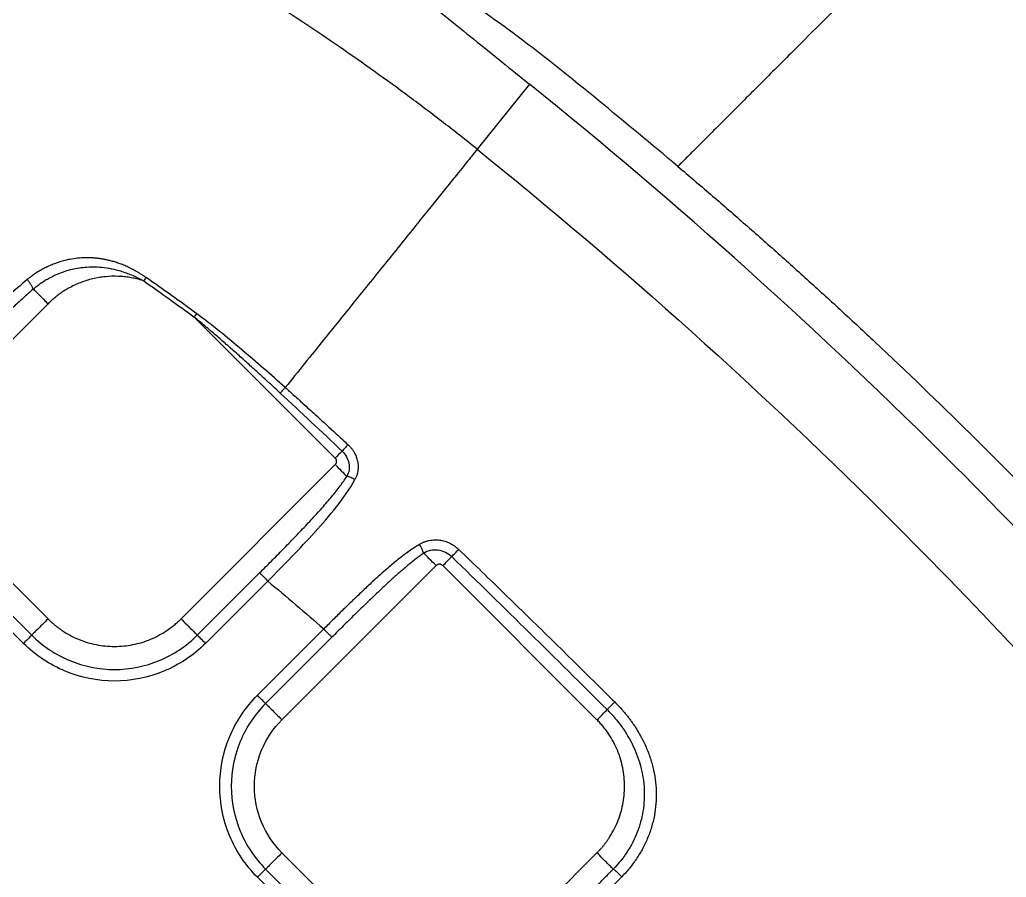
# Model space of a CAD drawing. Extents: x 525 to 613, y 487 to 635.
# Drawn here: x 574.076 to 578.291, y 557.193 to 560.857 of the extents above; entities that cross this region are included whole.
import ezdxf

# ---------------------------------------------------------------- set-up
doc = ezdxf.new("R2010")
doc.units = 0
doc.header["$MEASUREMENT"] = 0
doc.layers.add('1', color=4, linetype='Continuous')
doc.layers.add('STD TEST', color=3, linetype='Continuous')

# ---------------------------------------------------------------- blocks, each defined once
blk = doc.blocks.new('2023 VANGUARD')
at = {"layer": '1', "color": 3, "linetype": 'Continuous', "lineweight": 25}
for p, q in [((7.2943, -32.1099), (7.0704, -32.3878)), ((5.237, -33.048), (4.5782, -33.7069)), ((6.464, -33.7069), (5.8618, -33.1047)), ((5.237, -34.394), (4.5782, -33.7351)), ((5.8052, -34.394), (6.464, -33.7351)), ((4.4736, -33.8397), (5.1325, -34.4986)), ((4.5085, -33.8049), (5.1673, -34.4637)), ((6.8952, -34.1663), (6.2364, -34.8252)), ((7.5823, -34.8252), (6.9235, -34.1663)), ((5.8749, -34.4637), (6.1411, -34.1975)), ((5.9098, -34.4986), (6.176, -34.2324)), ((6.4151, -34.4372), (6.1318, -34.7206)), ((6.45, -34.4721), (6.1667, -34.7554)), ((6.8952, -36.0521), (6.2364, -35.3933)), ((6.9235, -36.0521), (7.5823, -35.3933)), ((6.1667, -35.463), (6.8255, -36.1219)), ((6.1318, -35.4979), (6.7906, -36.1567))]:
    blk.add_line(p, q, dxfattribs=at)
for points, knots in [([(16.2356, -37.6487), (16.2231, -37.6185), (16.1993, -37.5612), (16.1653, -37.48), (16.1351, -37.4082), (16.1087, -37.3458), (16.0861, -37.2929), (16.0598, -37.2317), (16.0247, -37.1504), (15.9663, -37.017), (15.8604, -36.7798), (15.7066, -36.4495), (15.4478, -35.9271), (15.1006, -35.286), (14.6476, -34.5374), (14.159, -33.8115), (13.6363, -33.1098), (13.0814, -32.4332), (12.4958, -31.7833), (11.8806, -31.1611), (11.3315, -30.6551), (10.6673, -30.0857), (10.1204, -29.6596), (9.5407, -29.2472), (9.1735, -28.9991), (8.7738, -28.7449), (8.3992, -28.5191), (8.0243, -28.3051), (7.7228, -28.1427), (7.5039, -28.0292), (7.3702, -27.9614), (7.2385, -27.8959), (7.1087, -27.8328), (6.9809, -27.7717), (6.8961, -27.7323), (6.8542, -27.7127)], [0, 0, 0, 0, 0.007026, 0.013326, 0.018899, 0.023745, 0.027863, 0.031253, 0.038027, 0.046879, 0.062505, 0.093756, 0.125007, 0.187505, 0.250004, 0.3125, 0.374997, 0.437498, 0.499999, 0.562466, 0.624997, 0.659992, 0.749988, 0.773469, 0.812493, 0.844962, 0.874998, 0.90624, 0.937499, 0.948405, 0.959115, 0.969629, 0.979948, 0.990072, 1, 1, 1, 1]), ([(7.0704, -32.3878), (7.0229, -32.3495), (6.9269, -32.2738), (6.732, -32.1263), (6.3839, -31.8779), (5.8694, -31.5493), (5.2292, -31.195), (4.6789, -30.9335), (4.2291, -30.7464), (3.887, -30.6178), (3.5402, -30.5019), (3.1889, -30.4), (2.8332, -30.3137), (2.4733, -30.2449), (2.1099, -30.1964), (1.8659, -30.1797), (1.7438, -30.1759)], [0, 0, 0, 0, 0.03125, 0.0625, 0.125, 0.25, 0.375, 0.5, 0.5625, 0.625, 0.6875, 0.75, 0.8125, 0.875, 0.9375, 1, 1, 1, 1]), ([(5.4405, -30.6434), (5.4653, -30.6619), (5.5145, -30.6987), (5.5876, -30.7539), (5.6594, -30.8085), (5.73, -30.8627), (5.7994, -30.9162), (5.8676, -30.9691), (5.9347, -31.0214), (6.0007, -31.073), (6.0656, -31.124), (6.1294, -31.1742), (6.1921, -31.2237), (6.2537, -31.2725), (6.3142, -31.3206), (6.4285, -31.4116), (6.5983, -31.5475), (6.8254, -31.7309), (7.0578, -31.9191), (7.2149, -32.0458), (7.2943, -32.1099)], [0, 0, 0, 0, 0.039269, 0.077991, 0.116166, 0.153794, 0.190876, 0.22741, 0.263398, 0.298838, 0.333731, 0.368076, 0.401875, 0.435128, 0.467836, 0.499999, 0.62044, 0.743927, 0.870453, 1, 1, 1, 1]), ([(8.9884, -31.4004), (8.9418, -31.447), (8.8522, -31.5366), (8.7164, -31.6724), (8.5851, -31.8036), (8.4503, -31.9386), (8.3401, -32.0487), (8.2517, -32.137), (8.1872, -32.2016), (8.1229, -32.2659), (8.064, -32.3248), (8.0131, -32.3757), (7.9696, -32.4192), (7.9416, -32.4472), (7.9279, -32.4609)], [0, 0, 0, 0, 0.130285, 0.25035, 0.379659, 0.498075, 0.629178, 0.690125, 0.748226, 0.812562, 0.873535, 0.917541, 0.959708, 1, 1, 1, 1]), ([(8.9884, -31.4004), (9.2793, -31.6409), (9.5634, -31.8877), (10.1187, -32.3935), (10.3899, -32.6525), (10.9195, -33.1828), (11.1781, -33.4542), (11.6826, -34.0097), (11.9285, -34.2939), (12.1681, -34.5847)], [0, 0, 0, 0, 0.25, 0.25, 0.5, 0.5, 0.75, 0.75, 1, 1, 1, 1]), ([(7.9279, -32.461), (7.8149, -32.3666), (7.589, -32.1778), (7.26, -31.9126), (7.0342, -31.7555), (6.9293, -31.6825)], [0, 0, 0, 0, 0.348689, 0.697353, 1, 1, 1, 1]), ([(11.3486, -36.3428), (10.6703, -35.4223), (9.9227, -34.5527), (8.5373, -33.1674), (7.9295, -32.6216), (7.2943, -32.1099)], [0.10106613, 0.10106613, 0.10106613, 0.10106613, 0.125, 0.125, 0.14207255, 0.14207255, 0.14207255, 0.14207255]), ([(7.0704, -32.3878), (7.0658, -32.3936), (7.0576, -32.4037), (7.0335, -32.4337), (7.0175, -32.4536), (6.9772, -32.5035), (6.953, -32.5336), (6.8963, -32.6041), (6.8638, -32.6444), (6.7911, -32.7345), (6.751, -32.7844), (6.6642, -32.8921), (6.6175, -32.9501), (6.5191, -33.0722), (6.4674, -33.1364), (6.3609, -33.2686), (6.306, -33.3367), (6.2505, -33.4056)], [0, 0, 0, 0, 0.125, 0.125, 0.25, 0.25, 0.375, 0.375, 0.5, 0.5, 0.625, 0.625, 0.75, 0.75, 0.875, 0.875, 1, 1, 1, 1]), ([(7.0704, -32.3878), (7.6957, -32.8916), (8.294, -33.4287), (9.6577, -34.7924), (10.3936, -35.6484), (11.0613, -36.5545)], [0.10106613, 0.10106613, 0.10106613, 0.10106613, 0.11813869, 0.11813869, 0.14207255, 0.14207255, 0.14207255, 0.14207255]), ([(7.9279, -32.461), (7.9512, -32.4807), (7.9978, -32.5202), (8.0677, -32.58), (8.1376, -32.6404), (8.2076, -32.7014), (8.2776, -32.7629), (8.3477, -32.8251), (8.4179, -32.8878), (8.4881, -32.9512), (8.5584, -33.0151), (8.6288, -33.0797), (8.6992, -33.1449), (8.8832, -33.3168), (9.177, -33.5998), (9.5731, -34.0013), (9.9586, -34.4126), (10.252, -34.7421), (10.4587, -34.9825), (10.5831, -35.1298), (10.7041, -35.2756), (10.8218, -35.4199), (10.9363, -35.5625), (11.011, -35.6576), (11.048, -35.7047)], [0, 0, 0, 0, 0.020298, 0.04069, 0.061176, 0.081759, 0.102439, 0.123219, 0.144097, 0.165076, 0.186156, 0.207336, 0.228618, 0.250003, 0.374909, 0.5, 0.625261, 0.749997, 0.793491, 0.836242, 0.878259, 0.919553, 0.960131, 1, 1, 1, 1]), ([(5.6563, -32.936), (5.6526, -32.9334), (5.6451, -32.9283), (5.6339, -32.921), (5.6229, -32.9143), (5.6119, -32.9079), (5.6011, -32.9021), (5.5905, -32.8966), (5.5801, -32.8916), (5.5699, -32.8869), (5.5599, -32.8827), (5.55, -32.8788), (5.5404, -32.8753), (5.5311, -32.8721), (5.522, -32.8692), (5.5132, -32.8666), (5.5047, -32.8643), (5.4965, -32.8623), (5.4886, -32.8605), (5.481, -32.8589), (5.4737, -32.8576), (5.4668, -32.8564), (5.4602, -32.8554), (5.4539, -32.8545), (5.4479, -32.8538), (5.4422, -32.8532), (5.4369, -32.8527), (5.4319, -32.8523), (5.4273, -32.852), (5.423, -32.8518), (5.419, -32.8516), (5.4154, -32.8515), (5.4121, -32.8514), (5.4091, -32.8514), (5.4065, -32.8513), (5.4042, -32.8513), (5.4023, -32.8513), (5.4007, -32.8513), (5.3995, -32.8513), (5.3986, -32.8513), (5.398, -32.8514), (5.3864, -32.8515), (5.3635, -32.8528), (5.3345, -32.8571), (5.3014, -32.8643), (5.2726, -32.8732), (5.2439, -32.885), (5.2235, -32.8947), (5.2037, -32.9055), (5.1845, -32.9175), (5.1658, -32.9304), (5.154, -32.9399), (5.148, -32.9447)], [0, 0, 0, 0, 0.024651, 0.048645, 0.071992, 0.094699, 0.116775, 0.138231, 0.159074, 0.179314, 0.198956, 0.21801, 0.236479, 0.254365, 0.271606, 0.288192, 0.304132, 0.319433, 0.334101, 0.348142, 0.361559, 0.374356, 0.386536, 0.398099, 0.409048, 0.419383, 0.429103, 0.438209, 0.4467, 0.454575, 0.461833, 0.468473, 0.474492, 0.479891, 0.484666, 0.488818, 0.492345, 0.495245, 0.497519, 0.499163, 0.500179, 0.500566, 0.563182, 0.625564, 0.662043, 0.7499, 0.791652, 0.833213, 0.874706, 0.916257, 0.957983, 1, 1, 1, 1]), ([(5.174, -32.9849), (5.1761, -32.9831), (5.1837, -32.9767), (5.2003, -32.9637), (5.2214, -32.9494), (5.2492, -32.9334), (5.2869, -32.9155), (5.34, -32.8985), (5.3962, -32.8902), (5.4595, -32.8897), (5.51, -32.8973), (5.5527, -32.9094), (5.5767, -32.9176), (5.6003, -32.9272), (5.6236, -32.938), (5.6387, -32.9462), (5.6463, -32.9504)], [0, 0, 0, 0, 0.016994, 0.058912, 0.125452, 0.168894, 0.250101, 0.374541, 0.499783, 0.586473, 0.749471, 0.798994, 0.848665, 0.898637, 0.949042, 1, 1, 1, 1]), ([(5.148, -32.9447), (5.0932, -32.9899), (5.0406, -33.0389), (4.9368, -33.1387), (4.8856, -33.1898), (4.8345, -33.2414)], [0, 0, 0, 0, 0.5, 0.5, 1, 1, 1, 1]), ([(5.174, -32.9849), (5.1733, -32.9828), (5.1721, -32.9802), (5.169, -32.9741), (5.1669, -32.9707), (5.1622, -32.9634), (5.1595, -32.9595), (5.1539, -32.9519), (5.1509, -32.9482), (5.148, -32.9447)], [0, 0, 0, 0, 0.25, 0.25, 0.5, 0.5, 0.75, 0.75, 1, 1, 1, 1]), ([(5.6463, -32.9504), (5.6424, -32.9491), (5.6345, -32.9466), (5.6227, -32.9433), (5.6107, -32.9404), (5.5987, -32.9378), (5.5867, -32.9357), (5.5745, -32.9338), (5.5623, -32.9324), (5.55, -32.9313), (5.5234, -32.9298), (5.4823, -32.9309), (5.4276, -32.9401), (5.3746, -32.9566), (5.3344, -32.9756), (5.3059, -32.9926), (5.2875, -33.005), (5.2699, -33.0183), (5.253, -33.0326), (5.2424, -33.0429), (5.237, -33.048)], [0, 0, 0, 0, 0.0279061, 0.055722, 0.0834735, 0.1111868, 0.1388883, 0.166604, 0.1943604, 0.2221836, 0.2500994, 0.3750304, 0.5000106, 0.6249416, 0.7499219, 0.8000826, 0.8500179, 0.8998804, 0.9498236, 1, 1, 1, 1]), ([(5.174, -32.9849), (5.1667, -32.9913), (5.152, -33.0042), (5.1302, -33.0239), (5.1083, -33.044), (5.0863, -33.0644), (5.0642, -33.0853), (5.042, -33.1065), (5.0105, -33.1369), (4.9696, -33.1768), (4.9195, -33.2263), (4.8861, -33.2595), (4.8694, -33.2762)], [0, 0, 0, 0, 0.069379, 0.139423, 0.210142, 0.281546, 0.353644, 0.426445, 0.499957, 0.665592, 0.832243, 1, 1, 1, 1]), ([(5.174, -32.9849), (5.1798, -32.9908), (5.189, -32.9999), (5.2111, -33.0221), (5.2241, -33.035), (5.237, -33.048)], [0, 0, 0, 0, 0.5, 0.5, 1, 1, 1, 1]), ([(6.2292, -33.4296), (6.2131, -33.4147), (6.1816, -33.3856), (6.1352, -33.3433), (6.0909, -33.3031), (6.0457, -33.2626), (6.0009, -33.2229), (5.9541, -33.1821), (5.9085, -33.1431), (5.877, -33.1171), (5.8618, -33.1047)], [0, 0, 0, 0, 0.134063, 0.262085, 0.38407, 0.50002, 0.633459, 0.749997, 0.87998, 1, 1, 1, 1]), ([(6.2505, -33.4056), (6.1893, -33.351), (6.1275, -33.2969), (6.002, -33.1911), (5.9385, -33.1391), (5.8722, -33.0905)], [0, 0, 0, 0, 0.5, 0.5, 1, 1, 1, 1]), ([(6.2292, -33.4296), (6.2325, -33.4258), (6.2362, -33.4216), (6.2435, -33.4134), (6.2471, -33.4094), (6.2505, -33.4056)], [0, 0, 0, 0, 0.5, 0.5, 1, 1, 1, 1]), ([(6.2505, -33.4056), (6.2631, -33.4169), (6.2907, -33.4416), (6.3356, -33.4821), (6.3956, -33.5367), (6.4575, -33.5934), (6.5019, -33.6344), (6.5187, -33.65)], [0, 0, 0, 0, 0.139426, 0.306102, 0.499998, 0.810478, 1, 1, 1, 1]), ([(6.5187, -33.65), (6.5147, -33.6543), (6.5103, -33.6591), (6.5015, -33.6686), (6.4972, -33.6733), (6.4934, -33.6775)], [0, 0, 0, 0, 0.5, 0.5, 1, 1, 1, 1]), ([(6.5187, -33.65), (6.5204, -33.6516), (6.5238, -33.6549), (6.5286, -33.66), (6.533, -33.6653), (6.5372, -33.6708), (6.5411, -33.6765), (6.5471, -33.6864), (6.5541, -33.7009), (6.5598, -33.7206), (6.5623, -33.7408), (6.5612, -33.7589), (6.5582, -33.7743), (6.5541, -33.7871), (6.5501, -33.7951), (6.5481, -33.7991)], [0, 0, 0, 0, 0.042079, 0.083865, 0.125472, 0.167013, 0.208605, 0.250363, 0.375449, 0.499451, 0.624162, 0.749229, 0.833382, 0.916613, 1, 1, 1, 1]), ([(6.464, -33.7351), (6.4646, -33.7345), (6.4658, -33.7332), (6.4672, -33.731), (6.4686, -33.7283), (6.4696, -33.7249), (6.47, -33.721), (6.4696, -33.7171), (6.4685, -33.7133), (6.4666, -33.7098), (6.4649, -33.7078), (6.464, -33.7069)], [0, 0, 0, 0, 0.083478, 0.166388, 0.250171, 0.374789, 0.500105, 0.62472, 0.750039, 0.874841, 1, 1, 1, 1]), ([(6.4934, -33.6775), (6.5085, -33.6916), (6.5188, -33.71), (6.5262, -33.7486), (6.5233, -33.7684), (6.5139, -33.7851)], [0, 0, 0, 0, 0.5, 0.5, 1, 1, 1, 1]), ([(6.464, -33.7351), (6.4723, -33.7435), (6.4813, -33.7525), (6.4987, -33.7698), (6.5071, -33.7782), (6.5139, -33.7851)], [0, 0, 0, 0, 0.5, 0.5, 1, 1, 1, 1]), ([(6.1411, -34.1975), (6.1495, -34.1891), (6.1663, -34.1723), (6.1913, -34.1471), (6.2162, -34.122), (6.2408, -34.097), (6.2651, -34.072), (6.2892, -34.0472), (6.313, -34.0223), (6.3452, -33.9884), (6.3845, -33.946), (6.422, -33.9036), (6.4493, -33.8711), (6.4677, -33.8485), (6.4846, -33.8266), (6.5, -33.8057), (6.5094, -33.7918), (6.5139, -33.7851)], [0, 0, 0, 0, 0.0638017, 0.1272135, 0.1902449, 0.2529054, 0.3152051, 0.3771537, 0.4387616, 0.5000391, 0.6284761, 0.7500138, 0.805666, 0.8584672, 0.9084389, 0.9556065, 1, 1, 1, 1]), ([(6.176, -34.2324), (6.2444, -34.1636), (6.3121, -34.0948), (6.4089, -33.9883), (6.4402, -33.9524), (6.4986, -33.8784), (6.5259, -33.8404), (6.5481, -33.7991)], [0, 0, 0, 0, 0.5, 0.5, 0.75, 0.75, 1, 1, 1, 1]), ([(6.5481, -33.7991), (6.5424, -33.796), (6.5363, -33.793), (6.5244, -33.7881), (6.5188, -33.7862), (6.5139, -33.7851)], [0, 0, 0, 0, 0.5, 0.5, 1, 1, 1, 1]), ([(6.8236, -34.0757), (6.8192, -34.0785), (6.8086, -34.0852), (6.79, -34.0977), (6.7657, -34.115), (6.7401, -34.1345), (6.7157, -34.1541), (6.6909, -34.175), (6.6641, -34.1983), (6.6369, -34.2229), (6.6066, -34.2507), (6.5727, -34.2825), (6.533, -34.3206), (6.4935, -34.3591), (6.4542, -34.3981), (6.4282, -34.4242), (6.4151, -34.4372)], [0, 0, 0, 0, 0.0291831, 0.0709495, 0.1252664, 0.1955368, 0.2501716, 0.2987073, 0.3750979, 0.44584, 0.5001534, 0.6001515, 0.7000537, 0.7999441, 0.8999012, 1, 1, 1, 1]), ([(6.8236, -34.0757), (6.8255, -34.0746), (6.8291, -34.0724), (6.8348, -34.0694), (6.8406, -34.0667), (6.8465, -34.0643), (6.8525, -34.0623), (6.8587, -34.0605), (6.8702, -34.0578), (6.8873, -34.0556), (6.9101, -34.0568), (6.9325, -34.0616), (6.9515, -34.0692), (6.9672, -34.0779), (6.9799, -34.0867), (6.9876, -34.0936), (6.9914, -34.0971)], [0, 0, 0, 0, 0.035852, 0.071534, 0.107131, 0.142727, 0.178406, 0.214252, 0.250349, 0.375223, 0.500213, 0.624767, 0.74986, 0.833261, 0.916314, 1, 1, 1, 1]), ([(6.8416, -34.1127), (6.8402, -34.1077), (6.8378, -34.1016), (6.8315, -34.0886), (6.8276, -34.0818), (6.8236, -34.0757)], [0, 0, 0, 0, 0.5, 0.5, 1, 1, 1, 1]), ([(6.8416, -34.1127), (6.8364, -34.1165), (6.826, -34.1241), (6.8104, -34.1362), (6.7945, -34.1487), (6.7785, -34.1618), (6.7622, -34.1755), (6.7456, -34.1897), (6.7288, -34.2044), (6.7118, -34.2196), (6.6944, -34.2353), (6.6768, -34.2515), (6.6589, -34.2682), (6.6309, -34.2946), (6.5931, -34.3309), (6.5455, -34.3773), (6.4978, -34.4244), (6.466, -34.4562), (6.45, -34.4721)], [0, 0, 0, 0, 0.036443, 0.073813, 0.11212, 0.151371, 0.191572, 0.232729, 0.274849, 0.317936, 0.361997, 0.407036, 0.453057, 0.500065, 0.623521, 0.747949, 0.873419, 1, 1, 1, 1]), ([(6.8416, -34.1127), (6.8594, -34.1013), (6.8812, -34.0966), (6.9247, -34.1023), (6.9455, -34.1125), (6.9617, -34.1281)], [0, 0, 0, 0, 0.5, 0.5, 1, 1, 1, 1]), ([(6.8952, -34.1663), (6.8851, -34.1562), (6.8749, -34.146), (6.8565, -34.1276), (6.8482, -34.1193), (6.8416, -34.1127)], [0, 0, 0, 0, 0.5, 0.5, 1, 1, 1, 1]), ([(6.9235, -34.1663), (6.9297, -34.1602), (6.9362, -34.1536), (6.9492, -34.1406), (6.9557, -34.1341), (6.9617, -34.1281)], [0, 0, 0, 0, 0.5, 0.5, 1, 1, 1, 1]), ([(6.9617, -34.1281), (6.9659, -34.1237), (6.9709, -34.1184), (6.9813, -34.1076), (6.9866, -34.102), (6.9914, -34.0971)], [0, 0, 0, 0, 0.5, 0.5, 1, 1, 1, 1]), ([(6.9914, -34.0971), (7.0245, -34.129), (7.0903, -34.1924), (7.1882, -34.2873), (7.2847, -34.3814), (7.3799, -34.4745), (7.4738, -34.5668), (7.5664, -34.6582), (7.6276, -34.7189), (7.6581, -34.7491)], [0, 0, 0, 0, 0.147898, 0.294092, 0.438598, 0.581428, 0.722597, 0.862117, 1, 1, 1, 1]), ([(6.9235, -34.1663), (6.9228, -34.1657), (6.9216, -34.1646), (6.9194, -34.1631), (6.9166, -34.1618), (6.9133, -34.1607), (6.9094, -34.1604), (6.9054, -34.1607), (6.9017, -34.1619), (6.8981, -34.1637), (6.8962, -34.1655), (6.8952, -34.1663)], [0, 0, 0, 0, 0.083478, 0.166388, 0.250171, 0.374789, 0.500105, 0.62472, 0.750039, 0.874841, 1, 1, 1, 1]), ([(6.1411, -34.1975), (6.1417, -34.1981), (6.143, -34.1994), (6.1471, -34.2035), (6.1498, -34.2062), (6.1564, -34.2128), (6.1602, -34.2166), (6.1681, -34.2245), (6.1722, -34.2286), (6.176, -34.2324)], [0, 0, 0, 0, 0.25, 0.25, 0.5, 0.5, 0.75, 0.75, 1, 1, 1, 1]), ([(5.237, -34.394), (5.2288, -34.4022), (5.2205, -34.4105), (5.205, -34.426), (5.1977, -34.4333), (5.1851, -34.4459), (5.1797, -34.4513), (5.1715, -34.4595), (5.1687, -34.4623), (5.1673, -34.4637)], [0, 0, 0, 0, 0.25, 0.25, 0.5, 0.5, 0.75, 0.75, 1, 1, 1, 1]), ([(5.237, -34.394), (5.2402, -34.397), (5.2464, -34.4032), (5.2562, -34.412), (5.2662, -34.4205), (5.2765, -34.4287), (5.2871, -34.4365), (5.3051, -34.449), (5.3314, -34.4648), (5.3671, -34.4816), (5.4043, -34.495), (5.4553, -34.5077), (5.5211, -34.5142), (5.5869, -34.5077), (5.6379, -34.495), (5.6751, -34.4817), (5.7108, -34.4648), (5.739, -34.4478), (5.7605, -34.4327), (5.7761, -34.4206), (5.791, -34.4077), (5.8005, -34.3986), (5.8052, -34.394)], [0, 0, 0, 0, 0.020878, 0.041713, 0.062527, 0.083344, 0.104185, 0.125072, 0.187569, 0.2501, 0.312596, 0.375127, 0.500003, 0.62488, 0.687376, 0.749907, 0.812404, 0.874935, 0.906232, 0.937459, 0.968689, 1, 1, 1, 1]), ([(5.8052, -34.394), (5.8134, -34.4022), (5.8217, -34.4105), (5.8372, -34.426), (5.8445, -34.4333), (5.8571, -34.4459), (5.8625, -34.4513), (5.8707, -34.4595), (5.8735, -34.4623), (5.8749, -34.4637)], [0, 0, 0, 0, 0.25, 0.25, 0.5, 0.5, 0.75, 0.75, 1, 1, 1, 1]), ([(5.1673, -34.4637), (5.1659, -34.4651), (5.1616, -34.4694), (5.149, -34.482), (5.1407, -34.4903), (5.1325, -34.4986)], [0, 0, 0, 0, 0.5, 0.5, 1, 1, 1, 1]), ([(5.1673, -34.4637), (5.2136, -34.51), (5.2691, -34.5471), (5.3901, -34.5972), (5.4556, -34.6102), (5.5866, -34.6102), (5.6521, -34.5972), (5.7731, -34.5471), (5.8286, -34.51), (5.8749, -34.4637)], [0, 0, 0, 0, 0.25, 0.25, 0.5, 0.5, 0.75, 0.75, 1, 1, 1, 1]), ([(5.8749, -34.4637), (5.8763, -34.4651), (5.8806, -34.4694), (5.8933, -34.482), (5.9015, -34.4903), (5.9098, -34.4986)], [0, 0, 0, 0, 0.5, 0.5, 1, 1, 1, 1]), ([(6.4152, -34.4372), (6.419, -34.441), (6.423, -34.4451), (6.4309, -34.4529), (6.4347, -34.4568), (6.4413, -34.4634), (6.444, -34.4661), (6.4481, -34.4702), (6.4494, -34.4715), (6.45, -34.4721)], [0, 0, 0, 0, 0.25, 0.25, 0.5, 0.5, 0.75, 0.75, 1, 1, 1, 1]), ([(5.9098, -34.4986), (5.8589, -34.5494), (5.7979, -34.5902), (5.665, -34.6452), (5.5931, -34.6595), (5.4492, -34.6595), (5.3772, -34.6452), (5.2443, -34.5902), (5.1833, -34.5494), (5.1325, -34.4986)], [0, 0, 0, 0, 0.25, 0.25, 0.5, 0.5, 0.75, 0.75, 1, 1, 1, 1]), ([(6.1318, -35.4979), (6.0809, -35.447), (6.0402, -35.386), (5.9851, -35.2531), (5.9708, -35.1812), (5.9708, -35.0373), (5.9851, -34.9654), (6.0402, -34.8324), (6.0809, -34.7715), (6.1318, -34.7206)], [0, 0, 0, 0, 0.25, 0.25, 0.5, 0.5, 0.75, 0.75, 1, 1, 1, 1]), ([(6.1667, -34.7554), (6.1653, -34.7541), (6.1609, -34.7497), (6.1483, -34.7371), (6.1401, -34.7289), (6.1318, -34.7206)], [0, 0, 0, 0, 0.5, 0.5, 1, 1, 1, 1]), ([(6.1667, -34.7554), (6.1203, -34.8018), (6.0833, -34.8573), (6.0331, -34.9783), (6.0201, -35.0437), (6.0201, -35.1747), (6.0331, -35.2402), (6.0833, -35.3612), (6.1203, -35.4167), (6.1667, -35.463)], [0, 0, 0, 0, 0.25, 0.25, 0.5, 0.5, 0.75, 0.75, 1, 1, 1, 1]), ([(6.1667, -34.7554), (6.168, -34.7568), (6.1709, -34.7596), (6.179, -34.7678), (6.1844, -34.7732), (6.197, -34.7858), (6.2043, -34.7931), (6.2198, -34.8086), (6.2281, -34.8169), (6.2364, -34.8252)], [0, 0, 0, 0, 0.25, 0.25, 0.5, 0.5, 0.75, 0.75, 1, 1, 1, 1]), ([(7.6581, -34.7491), (7.6529, -34.7543), (7.6469, -34.7603), (7.6355, -34.7719), (7.6301, -34.7774), (7.6257, -34.7818)], [0, 0, 0, 0, 0.5, 0.5, 1, 1, 1, 1]), ([(7.6581, -34.7491), (7.662, -34.753), (7.6698, -34.7608), (7.6811, -34.7729), (7.6921, -34.7852), (7.7026, -34.7976), (7.7128, -34.8102), (7.7226, -34.823), (7.7321, -34.836), (7.7411, -34.8491), (7.7498, -34.8625), (7.7581, -34.876), (7.7661, -34.8897), (7.7736, -34.9036), (7.7864, -34.9286), (7.8025, -34.9655), (7.8188, -35.0153), (7.8299, -35.0661), (7.8376, -35.1348), (7.8341, -35.2042), (7.8195, -35.2718), (7.8031, -35.3213), (7.7816, -35.3689), (7.7596, -35.4066), (7.7397, -35.4355), (7.7237, -35.4564), (7.7067, -35.4766), (7.6945, -35.4894), (7.6884, -35.4957)], [0, 0, 0, 0, 0.019796, 0.039446, 0.058963, 0.078357, 0.097641, 0.116827, 0.135927, 0.154954, 0.17392, 0.192838, 0.211721, 0.230581, 0.249432, 0.312475, 0.374746, 0.437593, 0.499635, 0.623899, 0.686547, 0.749229, 0.811553, 0.874196, 0.905683, 0.9371, 0.968515, 1, 1, 1, 1]), ([(7.5823, -34.8252), (7.5901, -34.8174), (7.5979, -34.8096), (7.6126, -34.7948), (7.6196, -34.7879), (7.6257, -34.7818)], [0, 0, 0, 0, 0.5, 0.5, 1, 1, 1, 1]), ([(7.6257, -34.7818), (7.6722, -34.8279), (7.7097, -34.8803), (7.7511, -34.9677), (7.762, -34.9977), (7.7777, -35.0588), (7.7825, -35.0903), (7.7855, -35.1532), (7.7838, -35.1842), (7.7738, -35.2458), (7.7655, -35.2765), (7.7315, -35.3637), (7.6965, -35.4175), (7.6518, -35.4628)], [0, 0, 0, 0, 0.25, 0.25, 0.375, 0.375, 0.5, 0.5, 0.625, 0.625, 0.75, 0.75, 1, 1, 1, 1]), ([(6.2364, -35.3933), (6.1992, -35.3561), (6.1694, -35.3116), (6.1292, -35.2144), (6.1187, -35.1618), (6.1187, -35.0566), (6.1292, -35.0041), (6.1694, -34.9069), (6.1992, -34.8624), (6.2364, -34.8252)], [0, 0, 0, 0, 0.25, 0.25, 0.5, 0.5, 0.75, 0.75, 1, 1, 1, 1]), ([(7.5823, -35.3933), (7.5854, -35.3902), (7.5915, -35.3839), (7.6004, -35.3742), (7.6089, -35.3641), (7.617, -35.3539), (7.6249, -35.3433), (7.6373, -35.3253), (7.6531, -35.2989), (7.67, -35.2632), (7.6833, -35.226), (7.6961, -35.175), (7.7026, -35.1092), (7.6961, -35.0435), (7.6833, -34.9924), (7.67, -34.9553), (7.6531, -34.9196), (7.6362, -34.8913), (7.6211, -34.8698), (7.6089, -34.8543), (7.5961, -34.8393), (7.5869, -34.8299), (7.5823, -34.8252)], [0, 0, 0, 0, 0.020878, 0.041713, 0.062527, 0.083344, 0.104185, 0.125072, 0.187569, 0.2501, 0.312596, 0.375127, 0.500003, 0.62488, 0.687376, 0.749907, 0.812404, 0.874935, 0.906232, 0.937459, 0.968689, 1, 1, 1, 1]), ([(6.2364, -35.3933), (6.2281, -35.4016), (6.2198, -35.4098), (6.2043, -35.4254), (6.197, -35.4326), (6.1844, -35.4453), (6.179, -35.4506), (6.1709, -35.4588), (6.168, -35.4616), (6.1667, -35.463)], [0, 0, 0, 0, 0.25, 0.25, 0.5, 0.5, 0.75, 0.75, 1, 1, 1, 1]), ([(7.6518, -35.4628), (7.6503, -35.4613), (7.6474, -35.4584), (7.6391, -35.4501), (7.6338, -35.4447), (7.6212, -35.4322), (7.614, -35.425), (7.5986, -35.4096), (7.5905, -35.4015), (7.5823, -35.3933)], [0, 0, 0, 0, 0.25, 0.25, 0.5, 0.5, 0.75, 0.75, 1, 1, 1, 1]), ([(6.1667, -35.463), (6.1653, -35.4644), (6.1609, -35.4687), (6.1483, -35.4814), (6.1401, -35.4896), (6.1318, -35.4979)], [0, 0, 0, 0, 0.5, 0.5, 1, 1, 1, 1]), ([(7.5804, -35.5347), (7.5864, -35.5287), (7.5983, -35.5167), (7.6162, -35.4988), (7.634, -35.4808), (7.6459, -35.4688), (7.6518, -35.4628)], [0, 0, 0, 0, 0.25037, 0.500481, 0.750351, 1, 1, 1, 1]), ([(7.6518, -35.4628), (7.6527, -35.4633), (7.6543, -35.4644), (7.6588, -35.4681), (7.6617, -35.4707), (7.6686, -35.4769), (7.6726, -35.4805), (7.6806, -35.4881), (7.6846, -35.492), (7.6884, -35.4957)], [0, 0, 0, 0, 0.25, 0.25, 0.5, 0.5, 0.75, 0.75, 1, 1, 1, 1])]:
    blk.add_open_spline(points, degree=3, knots=knots, dxfattribs=at)
for points in [[(5.6463, -32.9504), (5.6497, -32.9455), (5.6532, -32.9405), (5.6563, -32.936)], [(5.6463, -32.9504), (5.7187, -33.0009), (5.7906, -33.0524), (5.8618, -33.1047)], [(5.8722, -33.0905), (5.8009, -33.0381), (5.7289, -32.9866), (5.6563, -32.936)], [(5.8618, -33.1047), (5.8654, -33.0999), (5.8689, -33.095), (5.8722, -33.0905)], [(6.2292, -33.4296), (6.3178, -33.5116), (6.4057, -33.5943), (6.4934, -33.6775)], [(6.4934, -33.6775), (6.4837, -33.6872), (6.4734, -33.6974), (6.464, -33.7069)], [(6.9617, -34.1281), (7.1843, -34.3447), (7.4055, -34.5628), (7.6257, -34.7818)], [(6.1759, -34.2324), (6.2562, -34.3001), (6.336, -34.3684), (6.4151, -34.4372)], [(7.6153, -35.5695), (7.6398, -35.5451), (7.6642, -35.5204), (7.6884, -35.4957)]]:
    blk.add_open_spline(points, degree=3, dxfattribs=at)
blk = doc.blocks.new('2026 Vanguard')
at = {"layer": 'STD TEST', "color": 1}
blk.add_blockref('2023 VANGUARD', (44.1613, 88.209), dxfattribs=at)

msp = doc.modelspace()

# ---------------------------------------------------------------- block references
at = {"layer": '1'}
msp.add_blockref('2026 Vanguard', (524.7985, 504.4821), dxfattribs=at)

doc.saveas('drawing.dxf')
